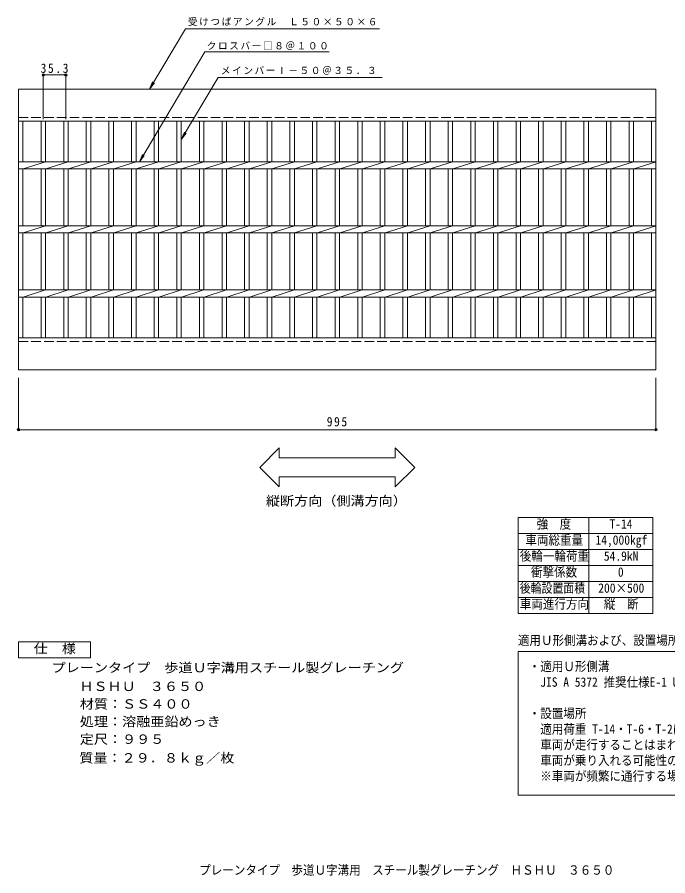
# Model space of a CAD drawing. Units: millimetres, scale not verified. Extents: x -734 to 918, y -681 to 660.
# Drawn here: x -734 to 281, y -681 to 660 of the extents above; entities that cross this region are included whole.
import ezdxf
from ezdxf.enums import TextEntityAlignment as Align

# ---------------------------------------------------------------- set-up
doc = ezdxf.new("R2010")
doc.units = ezdxf.units.MM
doc.header["$LTSCALE"] = 5
doc.header["$PDMODE"] = 32
doc.header["$PDSIZE"] = 4
doc.linetypes.add('DASHED3', pattern=[4, 3, -1])
for name, color, linetype, lineweight in [('A-1_ピット', 2, 'Continuous', 9), ('A-2_蓋', 3, 'Continuous', 9), ('A-4_寸法', 7, 'Continuous', 9), ('A-5_仕様文', 2, 'Continuous', 9), ('F-4', 2, 'Continuous', 9)]:
    doc.layers.add(name, color=color, linetype=linetype, lineweight=lineweight)
doc.layers.add('F-5', color=7, linetype='Continuous')
doc.styles.add('ＭＳ ゴシック', font='')
doc.styles.get('ＭＳ ゴシック').set_extended_font_data('MS Gothic')

msp = doc.modelspace()

# ---------------------------------------------------------------- linework, layer by layer
at = {"layer": 'A-1_ピット'}
for p, q in [((-732.096, 547.736), (262.904, 547.736)), ((-732.096, 547.736), (-732.096, 497.735)), ((262.904, 547.736), (262.904, 497.735)), ((-732.096, 497.735), (262.904, 497.735)), ((-732.096, 159.736), (262.904, 159.736)), ((-732.096, 109.736), (-732.096, 159.736)), ((262.904, 159.736), (262.904, 109.736)), ((-732.096, 109.736), (262.904, 109.736))]:
    msp.add_line(p, q, dxfattribs=at)
at = {"layer": 'A-1_ピット', "linetype": 'DASHED3'}
for p, q in [((-732.096, 503.735), (262.904, 503.735)), ((-732.096, 153.735), (262.904, 153.735))]:
    msp.add_line(p, q, dxfattribs=at)
at = {"layer": 'A-2_蓋'}
for p, q in [((-732.096, 497.735), (-732.096, 159.736)), ((-725.096, 497.735), (-725.096, 434.236)), ((-696.796, 497.735), (-696.796, 434.236)), ((-689.796, 497.735), (-689.796, 434.236)), ((-661.496, 497.735), (-661.496, 434.236)), ((-654.496, 497.735), (-654.496, 434.236)), ((-626.196, 497.735), (-626.196, 434.236)), ((-619.196, 497.735), (-619.196, 434.236)), ((-590.896, 497.735), (-590.896, 434.236)), ((-583.896, 497.735), (-583.896, 434.236)), ((-555.596, 497.735), (-555.596, 434.236)), ((-548.596, 497.735), (-548.596, 434.236)), ((-520.296, 497.735), (-520.296, 434.236)), ((-513.296, 497.735), (-513.296, 434.236)), ((-484.996, 497.735), (-484.996, 434.236)), ((-477.996, 497.735), (-477.996, 434.236)), ((-449.697, 497.735), (-449.697, 434.236)), ((-442.697, 497.735), (-442.697, 434.236)), ((-414.396, 497.735), (-414.396, 434.236)), ((-407.396, 497.735), (-407.396, 434.236)), ((-379.096, 497.735), (-379.096, 434.236)), ((-372.096, 497.735), (-372.096, 434.236)), ((-343.796, 497.735), (-343.796, 434.236)), ((-336.796, 497.735), (-336.796, 434.236)), ((-308.496, 497.735), (-308.496, 434.236)), ((-301.496, 497.735), (-301.496, 434.236)), ((-273.196, 497.735), (-273.196, 434.236)), ((-266.196, 497.735), (-266.196, 434.236)), ((-237.896, 497.735), (-237.896, 434.236)), ((-230.896, 497.735), (-230.896, 434.236)), ((-202.596, 497.735), (-202.596, 434.236)), ((-195.596, 497.735), (-195.596, 434.236)), ((-167.296, 497.735), (-167.296, 434.236)), ((-160.296, 497.735), (-160.296, 434.236)), ((-131.996, 497.735), (-131.996, 434.236)), ((-124.996, 497.735), (-124.996, 434.236)), ((-96.696, 497.735), (-96.696, 434.236)), ((-89.696, 497.735), (-89.696, 434.236)), ((-61.396, 497.735), (-61.396, 434.236)), ((-54.396, 497.735), (-54.396, 434.236)), ((-26.096, 497.735), (-26.096, 434.236)), ((-19.096, 497.735), (-19.096, 434.236)), ((9.204, 497.735), (9.204, 434.236)), ((16.204, 497.735), (16.204, 434.236)), ((44.504, 497.735), (44.504, 434.236)), ((51.504, 497.735), (51.504, 434.236)), ((79.804, 497.735), (79.804, 434.236)), ((86.804, 497.735), (86.804, 434.236)), ((115.104, 497.735), (115.104, 434.236)), ((122.104, 497.735), (122.104, 434.236)), ((150.404, 497.735), (150.404, 434.236)), ((157.404, 497.735), (157.404, 434.236)), ((185.704, 497.735), (185.704, 434.236)), ((192.704, 497.735), (192.704, 434.236)), ((221.004, 497.735), (221.004, 434.236)), ((228.004, 497.735), (228.004, 434.236)), ((255.904, 497.735), (255.904, 434.236)), ((262.904, 497.735), (262.904, 159.736)), ((-732.096, 434.236), (262.904, 434.236)), ((-724.696, 423.236), (-689.796, 434.236)), ((-689.396, 423.236), (-654.496, 434.236)), ((-654.096, 423.236), (-619.196, 434.236)), ((-618.796, 423.236), (-583.896, 434.236)), ((-583.496, 423.236), (-548.597, 434.236)), ((-548.196, 423.236), (-513.296, 434.236)), ((-512.896, 423.236), (-477.996, 434.236)), ((-477.596, 423.236), (-442.697, 434.236)), ((-442.296, 423.236), (-407.396, 434.236)), ((-406.996, 423.236), (-372.097, 434.236)), ((-371.696, 423.236), (-336.797, 434.236)), ((-336.396, 423.236), (-301.497, 434.236)), ((-301.096, 423.236), (-266.197, 434.236)), ((-265.796, 423.236), (-230.897, 434.236)), ((-230.496, 423.236), (-195.597, 434.236)), ((-195.196, 423.236), (-160.297, 434.236)), ((-159.896, 423.236), (-124.997, 434.236)), ((-124.596, 423.236), (-89.697, 434.236)), ((-89.296, 423.236), (-54.397, 434.236)), ((-53.996, 423.236), (-19.097, 434.236)), ((-18.696, 423.236), (16.203, 434.236)), ((16.604, 423.236), (51.503, 434.236)), ((51.904, 423.236), (86.803, 434.236)), ((87.204, 423.236), (122.103, 434.236)), ((122.504, 423.236), (157.403, 434.236)), ((157.804, 423.236), (192.703, 434.236)), ((193.104, 423.236), (228.003, 434.236)), ((228.404, 423.236), (263.303, 434.236)), ((-732.096, 423.236), (262.904, 423.236)), ((-725.096, 423.236), (-725.096, 334.236)), ((-696.796, 423.236), (-696.796, 334.236)), ((-689.796, 423.236), (-689.796, 334.236)), ((-661.496, 423.236), (-661.496, 334.236)), ((-654.496, 423.236), (-654.496, 334.236)), ((-626.196, 423.236), (-626.196, 334.236)), ((-619.196, 423.236), (-619.196, 334.236)), ((-590.896, 423.236), (-590.896, 334.236)), ((-583.896, 423.236), (-583.896, 334.236)), ((-555.596, 423.236), (-555.596, 334.236)), ((-548.596, 423.236), (-548.596, 334.236)), ((-520.296, 423.236), (-520.296, 334.236)), ((-513.296, 423.236), (-513.296, 334.236)), ((-484.996, 423.236), (-484.996, 334.236)), ((-477.996, 423.236), (-477.996, 334.236)), ((-449.697, 423.236), (-449.697, 334.236)), ((-442.697, 423.236), (-442.697, 334.236)), ((-414.396, 423.236), (-414.396, 334.236)), ((-407.396, 423.236), (-407.396, 334.236)), ((-379.096, 423.236), (-379.096, 334.236)), ((-372.096, 423.236), (-372.096, 334.236)), ((-343.796, 423.236), (-343.796, 334.236)), ((-336.796, 423.236), (-336.796, 334.236)), ((-308.496, 423.236), (-308.496, 334.236)), ((-301.496, 423.236), (-301.496, 334.236)), ((-273.196, 423.236), (-273.196, 334.236)), ((-266.196, 423.236), (-266.196, 334.236)), ((-237.896, 423.236), (-237.896, 334.236)), ((-230.896, 423.236), (-230.896, 334.236)), ((-202.596, 423.236), (-202.596, 334.236)), ((-195.596, 423.236), (-195.596, 334.236)), ((-167.296, 423.236), (-167.296, 334.236)), ((-160.296, 423.236), (-160.296, 334.236)), ((-131.996, 423.236), (-131.996, 334.236)), ((-124.996, 423.236), (-124.996, 334.236)), ((-96.696, 423.236), (-96.696, 334.236)), ((-89.696, 423.236), (-89.696, 334.236)), ((-61.396, 423.236), (-61.396, 334.236)), ((-54.396, 423.236), (-54.396, 334.236)), ((-26.096, 423.236), (-26.096, 334.236)), ((-19.096, 423.236), (-19.096, 334.236)), ((9.204, 423.236), (9.204, 334.236)), ((16.204, 423.236), (16.204, 334.236)), ((44.504, 423.236), (44.504, 334.236)), ((51.504, 423.236), (51.504, 334.236)), ((79.804, 423.236), (79.804, 334.236)), ((86.804, 423.236), (86.804, 334.236)), ((115.104, 423.236), (115.104, 334.236)), ((122.104, 423.236), (122.104, 334.236)), ((150.404, 423.236), (150.404, 334.236)), ((157.404, 423.236), (157.404, 334.236)), ((185.704, 423.236), (185.704, 334.236)), ((192.704, 423.236), (192.704, 334.236)), ((221.004, 423.236), (221.004, 334.236)), ((228.004, 423.236), (228.004, 334.236)), ((255.904, 423.236), (255.904, 334.236)), ((-732.096, 334.236), (262.904, 334.236)), ((-732.096, 323.236), (262.904, 323.236)), ((-725.096, 323.236), (-725.096, 234.235)), ((-724.696, 323.236), (-689.796, 334.236)), ((-696.796, 323.236), (-696.796, 234.235)), ((-689.796, 323.236), (-689.796, 234.235)), ((-689.396, 323.236), (-654.496, 334.236)), ((-661.496, 323.236), (-661.496, 234.235)), ((-654.496, 323.236), (-654.496, 234.235)), ((-654.096, 323.236), (-619.196, 334.236)), ((-626.196, 323.236), (-626.196, 234.235)), ((-619.196, 323.236), (-619.196, 234.235)), ((-618.796, 323.236), (-583.896, 334.236)), ((-590.896, 323.236), (-590.896, 234.235)), ((-583.896, 323.236), (-583.896, 234.235)), ((-583.496, 323.236), (-548.597, 334.236)), ((-555.596, 323.236), (-555.596, 234.235)), ((-548.596, 323.236), (-548.596, 234.235)), ((-548.196, 323.236), (-513.296, 334.236)), ((-520.296, 323.236), (-520.296, 234.235)), ((-513.296, 323.236), (-513.296, 234.235)), ((-512.896, 323.236), (-477.996, 334.236)), ((-484.996, 323.236), (-484.996, 234.235)), ((-477.996, 323.236), (-477.996, 234.235)), ((-477.596, 323.236), (-442.697, 334.236)), ((-449.697, 323.236), (-449.697, 234.235)), ((-442.697, 323.236), (-442.697, 234.235)), ((-442.296, 323.236), (-407.396, 334.236)), ((-414.396, 323.236), (-414.396, 234.235)), ((-407.396, 323.236), (-407.396, 234.235)), ((-406.996, 323.236), (-372.097, 334.236)), ((-379.096, 323.236), (-379.096, 234.235)), ((-372.096, 323.236), (-372.096, 234.235)), ((-371.696, 323.236), (-336.797, 334.236)), ((-343.796, 323.236), (-343.796, 234.235)), ((-336.796, 323.236), (-336.796, 234.235)), ((-336.396, 323.236), (-301.497, 334.236)), ((-308.496, 323.236), (-308.496, 234.235)), ((-301.496, 323.236), (-301.496, 234.235)), ((-301.096, 323.236), (-266.197, 334.236)), ((-273.196, 323.236), (-273.196, 234.235)), ((-266.196, 323.236), (-266.196, 234.235)), ((-265.796, 323.236), (-230.897, 334.236)), ((-237.896, 323.236), (-237.896, 234.235)), ((-230.896, 323.236), (-230.896, 234.235)), ((-230.496, 323.236), (-195.597, 334.236)), ((-202.596, 323.236), (-202.596, 234.235)), ((-195.596, 323.236), (-195.596, 234.235)), ((-195.196, 323.236), (-160.297, 334.236)), ((-167.296, 323.236), (-167.296, 234.235)), ((-160.296, 323.236), (-160.296, 234.235)), ((-159.896, 323.236), (-124.997, 334.236)), ((-131.996, 323.236), (-131.996, 234.235)), ((-124.996, 323.236), (-124.996, 234.235)), ((-124.596, 323.236), (-89.697, 334.236)), ((-96.696, 323.236), (-96.696, 234.235)), ((-89.696, 323.236), (-89.696, 234.235)), ((-89.296, 323.236), (-54.397, 334.236)), ((-61.396, 323.236), (-61.396, 234.235)), ((-54.396, 323.236), (-54.396, 234.235)), ((-53.996, 323.236), (-19.097, 334.236)), ((-26.096, 323.236), (-26.096, 234.235)), ((-19.096, 323.236), (-19.096, 234.235)), ((-18.696, 323.236), (16.203, 334.236)), ((9.204, 323.236), (9.204, 234.235)), ((16.204, 323.236), (16.204, 234.235)), ((16.604, 323.236), (51.503, 334.236)), ((44.504, 323.236), (44.504, 234.235)), ((51.504, 323.236), (51.504, 234.235)), ((51.904, 323.236), (86.803, 334.236)), ((79.804, 323.236), (79.804, 234.235)), ((86.804, 323.236), (86.804, 234.235)), ((87.204, 323.236), (122.103, 334.236)), ((115.104, 323.236), (115.104, 234.235)), ((122.104, 323.236), (122.104, 234.235)), ((122.504, 323.236), (157.403, 334.236)), ((150.404, 323.236), (150.404, 234.235)), ((157.404, 323.236), (157.404, 234.235)), ((157.804, 323.236), (192.703, 334.236)), ((185.704, 323.236), (185.704, 234.235)), ((192.704, 323.236), (192.704, 234.235)), ((193.104, 323.236), (228.003, 334.236)), ((221.004, 323.236), (221.004, 234.235)), ((228.004, 323.236), (228.004, 234.235)), ((228.404, 323.236), (263.303, 334.236)), ((255.904, 323.236), (255.904, 234.235)), ((-732.096, 234.235), (262.904, 234.235)), ((-724.696, 223.236), (-689.796, 234.235)), ((-689.396, 223.236), (-654.496, 234.235)), ((-654.096, 223.236), (-619.196, 234.235)), ((-618.796, 223.236), (-583.896, 234.235)), ((-583.496, 223.236), (-548.597, 234.235)), ((-548.196, 223.236), (-513.296, 234.235)), ((-512.896, 223.236), (-477.996, 234.235)), ((-477.596, 223.236), (-442.697, 234.235)), ((-442.296, 223.236), (-407.396, 234.235)), ((-406.996, 223.236), (-372.097, 234.235)), ((-371.696, 223.236), (-336.797, 234.235)), ((-336.396, 223.236), (-301.497, 234.235)), ((-301.096, 223.236), (-266.197, 234.235)), ((-265.796, 223.236), (-230.897, 234.235)), ((-230.496, 223.236), (-195.597, 234.235)), ((-195.196, 223.236), (-160.297, 234.235)), ((-159.896, 223.236), (-124.997, 234.235)), ((-124.596, 223.236), (-89.697, 234.235)), ((-89.296, 223.236), (-54.397, 234.235)), ((-53.996, 223.236), (-19.097, 234.235)), ((-18.696, 223.236), (16.203, 234.235)), ((16.604, 223.236), (51.503, 234.235)), ((51.904, 223.236), (86.803, 234.235)), ((87.204, 223.236), (122.103, 234.235)), ((122.504, 223.236), (157.403, 234.235)), ((157.804, 223.236), (192.703, 234.235)), ((193.104, 223.236), (228.003, 234.235)), ((228.404, 223.236), (263.303, 234.235)), ((-732.096, 223.235), (262.904, 223.235)), ((-725.096, 223.235), (-725.096, 159.736)), ((-696.796, 223.235), (-696.796, 159.736)), ((-689.796, 223.235), (-689.796, 159.736)), ((-661.496, 223.235), (-661.496, 159.736)), ((-654.496, 223.235), (-654.496, 159.736)), ((-626.196, 223.235), (-626.196, 159.736)), ((-619.196, 223.235), (-619.196, 159.736)), ((-590.896, 223.235), (-590.896, 159.736)), ((-583.896, 223.235), (-583.896, 159.736)), ((-555.596, 223.235), (-555.596, 159.736)), ((-548.596, 223.235), (-548.596, 159.736)), ((-520.296, 223.235), (-520.296, 159.736)), ((-513.296, 223.235), (-513.296, 159.736)), ((-484.996, 223.235), (-484.996, 159.736)), ((-477.996, 223.235), (-477.996, 159.736)), ((-449.697, 223.235), (-449.697, 159.736)), ((-442.697, 223.235), (-442.697, 159.736)), ((-414.396, 223.235), (-414.396, 159.736)), ((-407.396, 223.235), (-407.396, 159.736)), ((-379.096, 223.235), (-379.096, 159.736)), ((-372.096, 223.235), (-372.096, 159.736)), ((-343.796, 223.235), (-343.796, 159.736)), ((-336.796, 223.235), (-336.796, 159.736)), ((-308.496, 223.235), (-308.496, 159.736)), ((-301.496, 223.235), (-301.496, 159.736)), ((-273.196, 223.235), (-273.196, 159.736)), ((-266.196, 223.235), (-266.196, 159.736)), ((-237.896, 223.235), (-237.896, 159.736)), ((-230.896, 223.235), (-230.896, 159.736)), ((-202.596, 223.235), (-202.596, 159.736)), ((-195.596, 223.235), (-195.596, 159.736)), ((-167.296, 223.235), (-167.296, 159.736)), ((-160.296, 223.235), (-160.296, 159.736)), ((-131.996, 223.235), (-131.996, 159.736)), ((-124.996, 223.235), (-124.996, 159.736)), ((-96.696, 223.235), (-96.696, 159.736)), ((-89.696, 223.235), (-89.696, 159.736)), ((-61.396, 223.235), (-61.396, 159.736)), ((-54.396, 223.235), (-54.396, 159.736)), ((-26.096, 223.235), (-26.096, 159.736)), ((-19.096, 223.235), (-19.096, 159.736)), ((9.204, 223.235), (9.204, 159.736)), ((16.204, 223.235), (16.204, 159.736)), ((44.504, 223.235), (44.504, 159.736)), ((51.504, 223.235), (51.504, 159.736)), ((79.804, 223.235), (79.804, 159.736)), ((86.804, 223.235), (86.804, 159.736)), ((115.104, 223.235), (115.104, 159.736)), ((122.104, 223.235), (122.104, 159.736)), ((150.404, 223.235), (150.404, 159.736)), ((157.404, 223.235), (157.404, 159.736)), ((185.704, 223.235), (185.704, 159.736)), ((192.704, 223.235), (192.704, 159.736)), ((221.004, 223.235), (221.004, 159.736)), ((228.004, 223.235), (228.004, 159.736)), ((255.904, 223.235), (255.904, 159.736))]:
    msp.add_line(p, q, dxfattribs=at)
at = {"layer": 'A-4_寸法'}
for p, q in [((-471.622, 642.225), (-527.68, 547.736)), ((-471.622, 642.225), (-168.734, 642.225)), ((-441.443, 606.157), (-543.439, 434.236)), ((-441.443, 606.157), (-247.202, 606.157)), ((-693.296, 500.709), (-693.296, 571.482)), ((-693.296, 569.982), (-657.996, 569.982)), ((-657.996, 500.709), (-657.996, 571.482)), ((-420.548, 566.157), (-477.996, 469.324)), ((-420.548, 566.157), (-164.218, 566.157)), ((-527.68, 547.736), (-522.76, 559.227)), ((-527.68, 547.736), (-519.954, 557.562)), ((-477.996, 469.324), (-473.076, 480.815)), ((-477.996, 469.324), (-470.27, 479.15)), ((-543.439, 434.236), (-538.519, 445.727)), ((-543.439, 434.236), (-535.713, 444.062)), ((-732.096, 97.236), (-732.096, 14.549)), ((262.904, 97.236), (262.904, 14.549)), ((-732.096, 16.049), (262.904, 16.049)), ((-325.234, -12.458), (-355.54, -42.764)), ((-325.234, -12.458), (-325.234, -27.764)), ((-143.958, -12.458), (-113.652, -42.764)), ((-143.958, -12.458), (-143.958, -27.764)), ((-325.234, -27.764), (-143.958, -27.764)), ((-355.54, -42.764), (-325.234, -73.07)), ((-113.652, -42.764), (-143.958, -73.07)), ((-325.234, -57.764), (-325.234, -73.07)), ((-325.234, -57.764), (-143.958, -57.764)), ((-143.958, -57.764), (-143.958, -73.07))]:
    msp.add_line(p, q, dxfattribs=at)
at = {"layer": 'A-4_寸法', "color": 2}
msp.add_lwpolyline([(-732.096, -339.944), (-732.096, -314.944), (-619.596, -314.944)], dxfattribs=at)
at = {"layer": 'A-4_寸法'}
for p in [(-693.296, 569.982), (-657.996, 569.982), (-732.096, 16.049), (262.904, 16.049)]:
    msp.add_point(p, dxfattribs=at)
at = {"layer": 'A-5_仕様文'}
msp.add_lwpolyline([(-619.596, -314.944), (-619.596, -339.944), (-732.096, -339.944)], dxfattribs=at)
at = {"layer": 'F-4'}
for p, q in [((47.894, -120.916), (47.894, -270.916)), ((47.894, -120.916), (257.894, -120.916)), ((157.894, -120.916), (157.894, -270.916)), ((257.894, -120.916), (257.894, -270.916)), ((47.894, -145.916), (257.894, -145.916)), ((47.894, -170.916), (257.894, -170.916)), ((47.894, -195.916), (257.894, -195.916)), ((47.894, -220.916), (257.894, -220.916)), ((47.894, -245.916), (257.894, -245.916)), ((47.894, -270.916), (257.894, -270.916)), ((47.894, -330.522), (917.894, -330.522))]:
    msp.add_line(p, q, dxfattribs=at)
msp.add_lwpolyline([(917.894, -554.387), (47.894, -554.387), (47.894, -330.522)], dxfattribs=at)

# ---------------------------------------------------------------- texts
at = {"layer": 'A-4_寸法', "char_height": 11, "attachment_point": 7, "style": 'ＭＳ ゴシック'}
for s, insert in [('\\T1.17;受けつばアングル\u3000Ｌ５０×５０×６', (-467.639, 646.41)), ('\\T1.17;クロスバー□８＠１００', (-438.237, 608.839)), ('\\T1.17;メインバーⅠ－５０＠３５．３', (-416.195, 570.345))]:
    msp.add_mtext(s, dxfattribs=dict(at, insert=insert))
at = {"layer": 'A-4_寸法', "color": 2, "char_height": 14.66, "attachment_point": 7, "style": 'ＭＳ ゴシック'}
for s, insert in [('\\T1.28;\\W0.9;35.3', (-697.521, 572.982)), ('\\T1.27;\\W0.9;995', (-250.846, 21.049))]:
    msp.add_mtext(s, dxfattribs=dict(at, insert=insert))
at = {"layer": 'A-5_仕様文', "style": 'ＭＳ ゴシック', "width": 1.1}
for s, p in [('縦断方向（側溝方向）', (-345.846, -106.725)), ('仕\u3000様', (-708.346, -337.444)), ('プレーンタイプ\u3000歩道Ｕ字溝用スチール製グレーチング', (-680.334, -367.203)), ('\u3000\u3000ＨＳＨＵ\u3000３６５０', (-681.051, -396.404)), ('\u3000\u3000材質：ＳＳ４００', (-680.334, -423.904)), ('\u3000\u3000処理：溶融亜鉛めっき', (-680.334, -451.404)), ('\u3000\u3000定尺：９９５', (-680.334, -478.904)), ('\u3000\u3000質量：２９．８ｋｇ／枚', (-681.051, -508.106))]:
    msp.add_text(s, height=14.66, dxfattribs=at).set_placement(p, align=Align.BOTTOM_LEFT)
at = {"layer": 'F-4', "style": 'ＭＳ ゴシック', "width": 0.9}
msp.add_text('プレーンタイプ\u3000歩道Ｕ字溝用\u3000スチール製グレーチング\u3000ＨＳＨＵ\u3000３６５０', height=14.66, dxfattribs=at).set_placement((-449.941, -683.222), align=Align.BOTTOM_LEFT)
at = {"layer": 'F-5', "style": 'ＭＳ ゴシック'}
for s, width, p in [('強\u3000度', 0.9, (76.644, -142.916)), ('T-14', 0.9, (190.394, -142.916)), ('車両総重量', 0.9, (59.144, -167.916)), ('14,000kgf', 0.9, (168.519, -167.916)), ('後輪一輪荷重', 0.9, (50.394, -192.916)), ('54.9kN', 0.9, (181.644, -192.916)), ('衝撃係数', 0.9, (67.894, -217.916)), ('0', 0.9, (203.519, -217.916)), ('後輪設置面積', 0.85, (50.394, -242.916)), ('200×500', 0.9, (172.894, -242.916)), ('車両進行方向', 0.9, (50.394, -267.916)), ('縦\u3000断', 0.9, (181.644, -267.916)), ('適用Ｕ形側溝および、設置場所について', 0.9, (47.453, -324.456)), ('・適用Ｕ形側溝', 0.9, (64.369, -365.234)), ('\u3000JIS A 5372 推奨仕様E-1 U形側溝、推奨仕様E-2 上ぶた式U形側溝の本体に適用します。', 0.9, (64.369, -389.703)), ('・設置場所', 0.9, (64.369, -438.642)), ('\u3000適用荷重 T-14・T-6・T-2は、建物内、建物敷地内、公園敷地内、車道以外で、', 0.9, (64.369, -463.112)), ('\u3000車両が走行することはまれで、走行することがあっても一時待避などで低速で走行するような、', 0.9, (64.369, -487.581)), ('\u3000車両が乗り入れる可能性のある場所に設置できます。 ', 0.9, (64.369, -512.05)), ('\u3000※車両が頻繁に通行する場所や、フォークリフト等の特殊車両が通行する場所には適しません。', 0.9, (64.369, -536.52))]:
    msp.add_text(s, height=14.66, dxfattribs=dict(at, width=width)).set_placement(p, align=Align.BOTTOM_LEFT)

doc.saveas('drawing.dxf')
